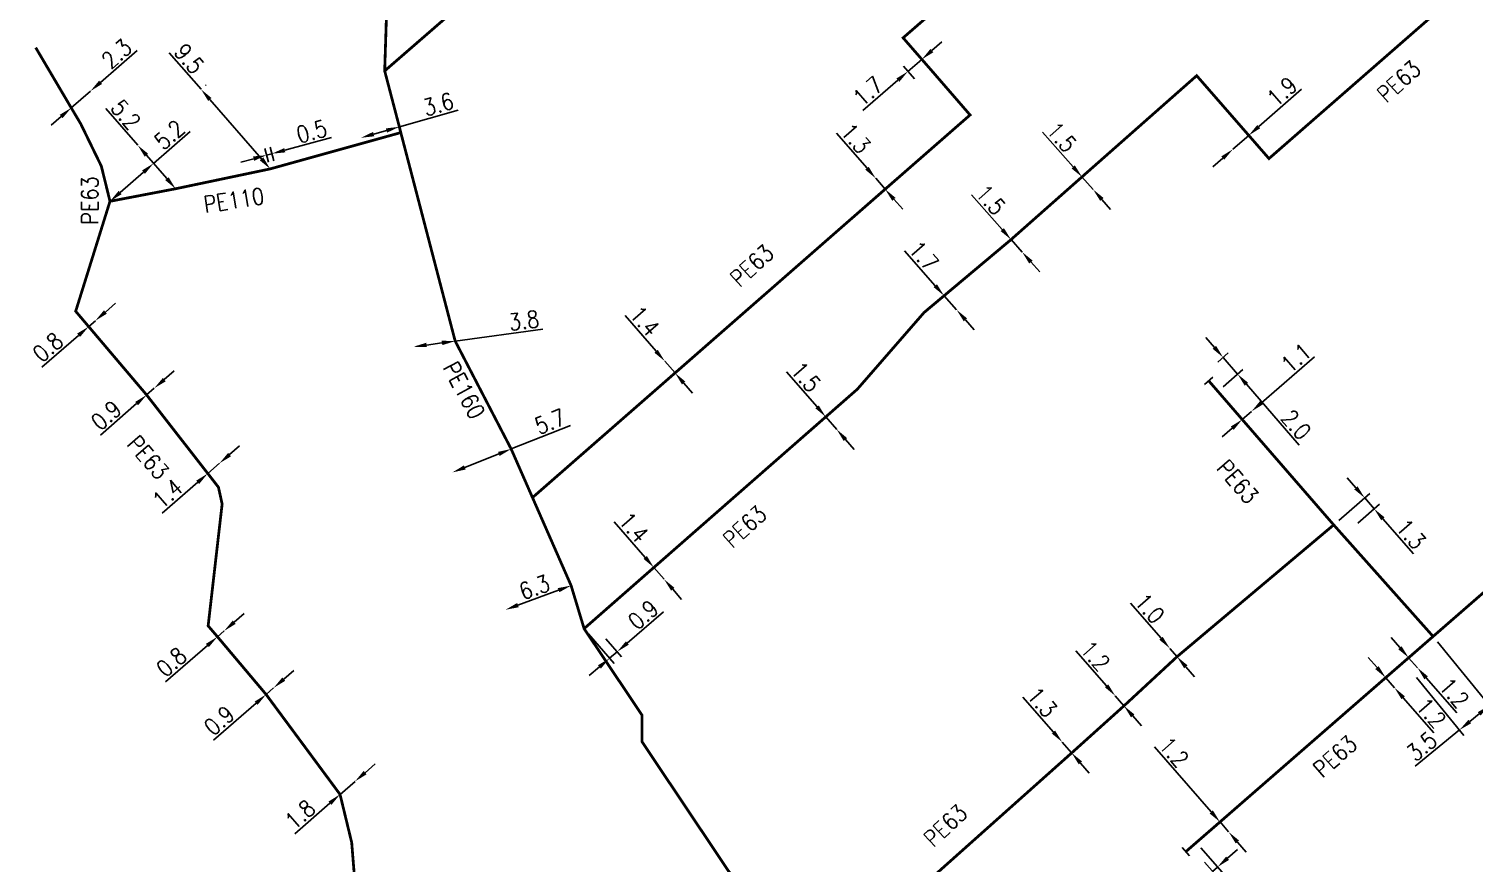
# Model space of a CAD drawing. Header units: millimetres. Extents: x 108995 to 110000, y 119999 to 121000.
# Drawn here: x 108999.4 to 109129.5, y 120263.4 to 120338.6 of the extents above; entities that cross this region are included whole.
import ezdxf
from ezdxf.enums import TextEntityAlignment as Align

# ---------------------------------------------------------------- set-up
doc = ezdxf.new("R2010")
doc.units = ezdxf.units.MM
doc.header["$MEASUREMENT"] = 0
doc.header["$PDMODE"] = 34
doc.linetypes.add('L_100_PE', pattern=[14, 10, -1.5, 1, -1.5])
doc.layers.get('0').update_dxf_attribs({"linetype": 'CONTINUOUS'})
doc.layers.get('DEFPOINTS').update_dxf_attribs({"linetype": 'CONTINUOUS'})
doc.layers.add('L_140', color=3, linetype='CONTINUOUS')
doc.layers.add('L_340', color=7, linetype='CONTINUOUS')
doc.styles.add('G_ROMANS', font='ROMANS.SHX', dxfattribs={"width": 0.75})
doc.styles.get("Standard").update_dxf_attribs({"font": 'romans.shx', "width": 0.85})
doc.dimstyles.get("Standard").update_dxf_attribs({"dimtxt": 1.5, "dimasz": 1.2, "dimexe": 0.625, "dimexo": 0.625, "dimgap": 0.25, "dimtad": 1, "dimdec": 1, "dimzin": 0, "dimdsep": 46, "dimtxsty": 'Standard', "dimcen": -0.5, "dimadec": 0, "dimazin": 0, "dimtfac": 1, "dimtdec": 1, "dimtmove": 0, "dimatfit": 3, "dimfxl": 1, "dimtolj": 1, "dimtzin": 0, "dimarcsym": 0})

# ---------------------------------------------------------------- blocks, each defined once
blk = doc.blocks.new('*D130')
at = {"layer": 'DEFPOINTS', "color": 0, "linetype": 'Continuous', "transparency": 16777216}
for p in [(109032.75, 120329.74), (109029.28, 120328.75), (109029.28, 120328.75)]:
    blk.add_point(p, dxfattribs=at)
at = {"layer": 'L_140', "color": 0, "linetype": 'Continuous', "lineweight": -2, "transparency": 16777216}
for p, q in [((109032.75, 120329.74), (109038.06, 120331.25)), ((109030.44, 120329.08), (109031.59, 120329.41))]:
    blk.add_line(p, q, dxfattribs=at)
at = {"layer": 'L_140', "color": 0, "linetype": 'Continuous', "transparency": 16777216}
for points in [[(109030.38, 120329.28), (109030.49, 120328.89), (109029.28, 120328.75)], [(109031.54, 120329.6), (109031.65, 120329.22), (109032.75, 120329.74)]]:
    blk.add_solid(points, dxfattribs=at)
at = {"layer": 'L_140', "color": 0, "linetype": 'Continuous', "transparency": 16777216, "insert": (109036.26, 120331.78), "char_height": 1.5, "attachment_point": 5, "rotation": 15.8672}
blk.add_mtext('\\A1;3.6', dxfattribs=at)
blk = doc.blocks.new('*D137')
at = {"layer": 'DEFPOINTS', "color": 0, "linetype": 'Continuous', "transparency": 16777216}
for p in [(109009.19, 120328.08), (109009.19, 120328.08), (109012.6, 120324.16)]:
    blk.add_point(p, dxfattribs=at)
at = {"layer": 'L_140', "color": 0, "linetype": 'Continuous', "lineweight": -2, "transparency": 16777216}
for p, q in [((109009.19, 120328.08), (109006.31, 120331.38)), ((109011.82, 120325.07), (109009.98, 120327.18))]:
    blk.add_line(p, q, dxfattribs=at)
at = {"layer": 'L_140', "color": 0, "linetype": 'Continuous', "transparency": 16777216}
for points in [[(109010.13, 120327.31), (109009.82, 120327.05), (109009.19, 120328.08)], [(109011.97, 120325.2), (109011.66, 120324.94), (109012.6, 120324.16)]]:
    blk.add_solid(points, dxfattribs=at)
at = {"layer": 'L_140', "color": 0, "linetype": 'Continuous', "transparency": 16777216, "insert": (109008.11, 120330.84), "char_height": 1.5, "attachment_point": 5, "rotation": 311.0803}
blk.add_mtext('\\A1;5.2', dxfattribs=at)
blk = doc.blocks.new('*D138')
at = {"layer": 'DEFPOINTS', "color": 0, "linetype": 'Continuous', "transparency": 16777216}
for p in [(109014.83, 120333.06), (109014.89, 120333.12), (109021.12, 120325.95)]:
    blk.add_point(p, dxfattribs=at)
at = {"layer": 'L_140', "color": 0, "linetype": 'Continuous', "lineweight": -2, "transparency": 16777216}
for p, q in [((109014.89, 120333.12), (109012.02, 120336.42)), ((109015.3, 120333.47), (109015.36, 120333.53)), ((109020.34, 120326.85), (109015.68, 120332.21))]:
    blk.add_line(p, q, dxfattribs=at)
at = {"layer": 'L_140', "color": 0, "linetype": 'Continuous', "transparency": 16777216}
for points in [[(109015.83, 120332.34), (109015.53, 120332.08), (109014.89, 120333.12)], [(109020.49, 120326.99), (109020.18, 120326.72), (109021.12, 120325.95)]]:
    blk.add_solid(points, dxfattribs=at)
at = {"layer": 'L_140', "color": 0, "linetype": 'Continuous', "transparency": 16777216, "insert": (109013.82, 120335.88), "char_height": 1.5, "attachment_point": 5, "rotation": 311.0045}
blk.add_mtext('\\A1;9.5', dxfattribs=at)
blk = doc.blocks.new('*D139')
at = {"layer": 'DEFPOINTS', "color": 0, "linetype": 'Continuous', "transparency": 16777216}
for p in [(109020.79, 120327.19), (109021.12, 120325.95), (109021.61, 120326.08)]:
    blk.add_point(p, dxfattribs=at)
at = {"layer": 'L_140', "color": 0, "linetype": 'Continuous', "lineweight": -2, "transparency": 16777216}
for p, q in [((109020.96, 120326.55), (109020.63, 120327.79)), ((109021.44, 120326.68), (109021.11, 120327.92)), ((109022.43, 120327.63), (109026.65, 120328.77)), ((109019.63, 120326.87), (109018.47, 120326.56)), ((109020.79, 120327.19), (109021.27, 120327.32))]:
    blk.add_line(p, q, dxfattribs=at)
at = {"layer": 'L_140', "color": 0, "linetype": 'Continuous', "transparency": 16777216}
for points in [[(109022.38, 120327.82), (109022.48, 120327.44), (109021.27, 120327.32)], [(109019.58, 120327.07), (109019.68, 120326.68), (109020.79, 120327.19)]]:
    blk.add_solid(points, dxfattribs=at)
at = {"layer": 'L_140', "color": 0, "linetype": 'Continuous', "transparency": 16777216, "insert": (109024.86, 120329.32), "char_height": 1.5, "attachment_point": 5, "rotation": 15.1198}
blk.add_mtext('\\A1;0.5', dxfattribs=at)
blk = doc.blocks.new('*D140')
at = {"layer": 'DEFPOINTS', "color": 0, "linetype": 'Continuous', "transparency": 16777216}
for p in [(109009.19, 120328.08), (109010.61, 120326.45), (109006.69, 120323.03)]:
    blk.add_point(p, dxfattribs=at)
at = {"layer": 'L_140', "color": 0, "linetype": 'Continuous', "lineweight": -2, "transparency": 16777216}
for p, q in [((109010.61, 120326.45), (109013.91, 120329.32)), ((109009.6, 120327.61), (109011.02, 120325.98)), ((109007.6, 120323.82), (109009.71, 120325.66))]:
    blk.add_line(p, q, dxfattribs=at)
at = {"layer": 'L_140', "color": 0, "linetype": 'Continuous', "transparency": 16777216}
for points in [[(109009.58, 120325.81), (109009.84, 120325.51), (109010.61, 120326.45)], [(109007.47, 120323.97), (109007.73, 120323.67), (109006.69, 120323.03)]]:
    blk.add_solid(points, dxfattribs=at)
at = {"layer": 'L_140', "color": 0, "linetype": 'Continuous', "transparency": 16777216, "insert": (109012.05, 120329.03), "char_height": 1.5, "attachment_point": 5, "rotation": 41.0803}
blk.add_mtext('\\A1;5.2', dxfattribs=at)
blk = doc.blocks.new('*D141')
at = {"layer": 'DEFPOINTS', "color": 0, "linetype": 'Continuous', "transparency": 16777216}
for p in [(109004.93, 120332.96), (109004.93, 120332.96), (109003.2, 120331.45)]:
    blk.add_point(p, dxfattribs=at)
at = {"layer": 'L_140', "color": 0, "linetype": 'Continuous', "lineweight": -2, "transparency": 16777216}
for p, q in [((109005.84, 120333.75), (109009.14, 120336.62)), ((109003.2, 120331.45), (109004.93, 120332.96)), ((109002.29, 120330.67), (109001.39, 120329.88))]:
    blk.add_line(p, q, dxfattribs=at)
at = {"layer": 'L_140', "color": 0, "linetype": 'Continuous', "transparency": 16777216}
for points in [[(109005.71, 120333.9), (109005.97, 120333.6), (109004.93, 120332.96)], [(109002.16, 120330.82), (109002.42, 120330.52), (109003.2, 120331.45)]]:
    blk.add_solid(points, dxfattribs=at)
at = {"layer": 'L_140', "color": 0, "linetype": 'Continuous', "transparency": 16777216, "insert": (109007.29, 120336.33), "char_height": 1.5, "attachment_point": 5, "rotation": 41.0057}
blk.add_mtext('\\A1;2.3', dxfattribs=at)
blk = doc.blocks.new('*D142')
at = {"layer": 'DEFPOINTS', "color": 0, "linetype": 'Continuous', "transparency": 16777216}
for p in [(109005.37, 120312.27), (109005.37, 120312.27), (109004.77, 120311.74)]:
    blk.add_point(p, dxfattribs=at)
at = {"layer": 'L_140', "color": 0, "linetype": 'Continuous', "lineweight": -2, "transparency": 16777216}
for p, q in [((109006.28, 120313.05), (109007.18, 120313.84)), ((109005.37, 120312.27), (109004.77, 120311.74)), ((109003.86, 120310.95), (109000.56, 120308.09))]:
    blk.add_line(p, q, dxfattribs=at)
at = {"layer": 'L_140', "color": 0, "linetype": 'Continuous', "transparency": 16777216}
for points in [[(109006.15, 120313.21), (109006.41, 120312.9), (109005.37, 120312.27)], [(109003.73, 120311.11), (109003.99, 120310.8), (109004.77, 120311.74)]]:
    blk.add_solid(points, dxfattribs=at)
at = {"layer": 'L_140', "color": 0, "linetype": 'Continuous', "transparency": 16777216, "insert": (109001.1, 120309.88), "char_height": 1.5, "attachment_point": 5, "rotation": 41.0248}
blk.add_mtext('\\A1;0.8', dxfattribs=at)
blk = doc.blocks.new('*D143')
at = {"layer": 'DEFPOINTS', "color": 0, "linetype": 'Continuous', "transparency": 16777216}
for p in [(109009.99, 120305.58), (109010.67, 120306.18), (109010.67, 120306.18)]:
    blk.add_point(p, dxfattribs=at)
at = {"layer": 'L_140', "color": 0, "linetype": 'Continuous', "lineweight": -2, "transparency": 16777216}
for p, q in [((109011.58, 120306.96), (109012.48, 120307.75)), ((109010.67, 120306.18), (109009.99, 120305.58)), ((109009.09, 120304.8), (109005.84, 120301.97))]:
    blk.add_line(p, q, dxfattribs=at)
at = {"layer": 'L_140', "color": 0, "linetype": 'Continuous', "transparency": 16777216}
for points in [[(109011.45, 120307.11), (109011.71, 120306.81), (109010.67, 120306.18)], [(109008.96, 120304.95), (109009.22, 120304.65), (109009.99, 120305.58)]]:
    blk.add_solid(points, dxfattribs=at)
at = {"layer": 'L_140', "color": 0, "linetype": 'Continuous', "transparency": 16777216, "insert": (109006.35, 120303.74), "char_height": 1.5, "attachment_point": 5, "rotation": 41.0248}
blk.add_mtext('\\A1;0.9', dxfattribs=at)
blk = doc.blocks.new('*D144')
at = {"layer": 'DEFPOINTS', "color": 0, "linetype": 'Continuous', "transparency": 16777216}
for p in [(109016.55, 120299.42), (109016.55, 120299.42), (109015.5, 120298.5)]:
    blk.add_point(p, dxfattribs=at)
at = {"layer": 'L_140', "color": 0, "linetype": 'Continuous', "lineweight": -2, "transparency": 16777216}
for p, q in [((109017.46, 120300.21), (109018.36, 120300.99)), ((109016.55, 120299.42), (109015.5, 120298.5)), ((109014.59, 120297.71), (109011.38, 120294.92))]:
    blk.add_line(p, q, dxfattribs=at)
at = {"layer": 'L_140', "color": 0, "linetype": 'Continuous', "transparency": 16777216}
for points in [[(109017.33, 120300.36), (109017.59, 120300.05), (109016.55, 120299.42)], [(109014.46, 120297.86), (109014.72, 120297.56), (109015.5, 120298.5)]]:
    blk.add_solid(points, dxfattribs=at)
at = {"layer": 'L_140', "color": 0, "linetype": 'Continuous', "transparency": 16777216, "insert": (109011.88, 120296.68), "char_height": 1.5, "attachment_point": 5, "rotation": 41.0248}
blk.add_mtext('\\A1;1.4', dxfattribs=at)
blk = doc.blocks.new('*D145')
at = {"layer": 'DEFPOINTS', "color": 0, "linetype": 'Continuous', "transparency": 16777216}
for p in [(109016.37, 120283.79), (109016.97, 120284.31), (109016.97, 120284.31)]:
    blk.add_point(p, dxfattribs=at)
at = {"layer": 'L_140', "color": 0, "linetype": 'Continuous', "lineweight": -2, "transparency": 16777216}
for p, q in [((109017.87, 120285.1), (109018.78, 120285.89)), ((109016.97, 120284.31), (109016.37, 120283.79)), ((109015.46, 120283), (109011.69, 120279.72))]:
    blk.add_line(p, q, dxfattribs=at)
at = {"layer": 'L_140', "color": 0, "linetype": 'Continuous', "transparency": 16777216}
for points in [[(109017.74, 120285.25), (109018.01, 120284.95), (109016.97, 120284.31)], [(109015.33, 120283.15), (109015.59, 120282.85), (109016.37, 120283.79)]]:
    blk.add_solid(points, dxfattribs=at)
at = {"layer": 'L_140', "color": 0, "linetype": 'Continuous', "transparency": 16777216, "insert": (109012.23, 120281.51), "char_height": 1.5, "attachment_point": 5, "rotation": 41.0247}
blk.add_mtext('\\A1;0.8', dxfattribs=at)
blk = doc.blocks.new('*D146')
at = {"layer": 'DEFPOINTS', "color": 0, "linetype": 'Continuous', "transparency": 16777216}
for p in [(109020.75, 120278.59), (109021.43, 120279.18), (109021.43, 120279.18)]:
    blk.add_point(p, dxfattribs=at)
at = {"layer": 'L_140', "color": 0, "linetype": 'Continuous', "lineweight": -2, "transparency": 16777216}
for p, q in [((109022.34, 120279.97), (109023.24, 120280.76)), ((109021.43, 120279.18), (109020.75, 120278.59)), ((109019.85, 120277.8), (109016.01, 120274.46))]:
    blk.add_line(p, q, dxfattribs=at)
at = {"layer": 'L_140', "color": 0, "linetype": 'Continuous', "transparency": 16777216}
for points in [[(109022.21, 120280.12), (109022.47, 120279.82), (109021.43, 120279.18)], [(109019.72, 120277.95), (109019.98, 120277.65), (109020.75, 120278.59)]]:
    blk.add_solid(points, dxfattribs=at)
at = {"layer": 'L_140', "color": 0, "linetype": 'Continuous', "transparency": 16777216, "insert": (109016.53, 120276.24), "char_height": 1.5, "attachment_point": 5, "rotation": 41.0247}
blk.add_mtext('\\A1;0.9', dxfattribs=at)
blk = doc.blocks.new('*D147')
at = {"layer": 'DEFPOINTS', "color": 0, "linetype": 'Continuous', "transparency": 16777216}
for p in [(109028.76, 120270.76), (109028.76, 120270.76), (109027.41, 120269.58)]:
    blk.add_point(p, dxfattribs=at)
at = {"layer": 'L_140', "color": 0, "linetype": 'Continuous', "lineweight": -2, "transparency": 16777216}
for p, q in [((109029.67, 120271.54), (109030.57, 120272.33)), ((109028.76, 120270.76), (109027.41, 120269.58)), ((109026.5, 120268.79), (109023.34, 120266.04))]:
    blk.add_line(p, q, dxfattribs=at)
at = {"layer": 'L_140', "color": 0, "linetype": 'Continuous', "transparency": 16777216}
for points in [[(109029.54, 120271.7), (109029.8, 120271.39), (109028.76, 120270.76)], [(109026.37, 120268.94), (109026.63, 120268.64), (109027.41, 120269.58)]]:
    blk.add_solid(points, dxfattribs=at)
at = {"layer": 'L_140', "color": 0, "linetype": 'Continuous', "transparency": 16777216, "insert": (109023.81, 120267.77), "char_height": 1.5, "attachment_point": 5, "rotation": 41.0247}
blk.add_mtext('\\A1;1.8', dxfattribs=at)
blk = doc.blocks.new('*D152')
at = {"layer": 'DEFPOINTS', "color": 0, "linetype": 'Continuous', "transparency": 16777216}
for p in [(109034.01, 120309.92), (109034.01, 120309.92), (109037.78, 120310.43)]:
    blk.add_point(p, dxfattribs=at)
at = {"layer": 'L_140', "color": 0, "linetype": 'Continuous', "lineweight": -2, "transparency": 16777216}
for p, q in [((109037.78, 120310.43), (109045.68, 120311.5)), ((109035.2, 120310.08), (109036.59, 120310.27))]:
    blk.add_line(p, q, dxfattribs=at)
at = {"layer": 'L_140', "color": 0, "linetype": 'Continuous', "transparency": 16777216}
for points in [[(109035.17, 120310.28), (109035.23, 120309.89), (109034.01, 120309.92)], [(109036.56, 120310.47), (109036.62, 120310.07), (109037.78, 120310.43)]]:
    blk.add_solid(points, dxfattribs=at)
at = {"layer": 'L_140', "color": 0, "linetype": 'Continuous', "transparency": 16777216, "insert": (109043.97, 120312.28), "char_height": 1.5, "attachment_point": 5, "rotation": 7.6895}
blk.add_mtext('\\A1;3.8', dxfattribs=at)
blk = doc.blocks.new('*D153')
at = {"layer": 'DEFPOINTS', "color": 0, "linetype": 'Continuous', "transparency": 16777216}
for p in [(109042.82, 120300.71), (109037.53, 120298.6), (109037.53, 120298.6)]:
    blk.add_point(p, dxfattribs=at)
at = {"layer": 'L_140', "color": 0, "linetype": 'Continuous', "lineweight": -2, "transparency": 16777216}
for p, q in [((109042.82, 120300.71), (109048.16, 120302.83)), ((109038.64, 120299.05), (109041.71, 120300.27))]:
    blk.add_line(p, q, dxfattribs=at)
at = {"layer": 'L_140', "color": 0, "linetype": 'Continuous', "transparency": 16777216}
for points in [[(109041.64, 120300.45), (109041.78, 120300.08), (109042.82, 120300.71)], [(109038.57, 120299.23), (109038.72, 120298.86), (109037.53, 120298.6)]]:
    blk.add_solid(points, dxfattribs=at)
at = {"layer": 'L_140', "color": 0, "linetype": 'Continuous', "transparency": 16777216, "insert": (109046.32, 120303.18), "char_height": 1.5, "attachment_point": 5, "rotation": 21.6918}
blk.add_mtext('\\A1;5.7', dxfattribs=at)
blk = doc.blocks.new('*D154')
at = {"layer": 'DEFPOINTS', "color": 0, "linetype": 'Continuous', "transparency": 16777216}
for p in [(109048.22, 120288.4), (109042.31, 120286.22), (109042.31, 120286.22)]:
    blk.add_point(p, dxfattribs=at)
at = {"layer": 'L_140', "color": 0, "linetype": 'Continuous', "lineweight": -2, "transparency": 16777216}
blk.add_line((109047.09, 120287.98), (109043.43, 120286.64), dxfattribs=at)
at = {"layer": 'L_140', "color": 0, "linetype": 'Continuous', "transparency": 16777216}
for points in [[(109047.02, 120288.17), (109047.16, 120287.8), (109048.22, 120288.4)], [(109043.36, 120286.83), (109043.5, 120286.45), (109042.31, 120286.22)]]:
    blk.add_solid(points, dxfattribs=at)
at = {"layer": 'L_140', "color": 0, "linetype": 'Continuous', "transparency": 16777216, "insert": (109044.92, 120288.25), "char_height": 1.5, "attachment_point": 5, "rotation": 20.1821}
blk.add_mtext('\\A1;6.3', dxfattribs=at)
blk = doc.blocks.new('*D155')
at = {"layer": 'DEFPOINTS', "color": 0, "linetype": 'Continuous', "transparency": 16777216}
for p in [(109049.39, 120284.52), (109050.96, 120284.08), (109052.37, 120282.44)]:
    blk.add_point(p, dxfattribs=at)
at = {"layer": 'L_140', "color": 0, "linetype": 'Continuous', "lineweight": -2, "transparency": 16777216}
for p, q in [((109053.28, 120283.22), (109056.55, 120286.03)), ((109049.8, 120284.05), (109052.09, 120281.38)), ((109051.36, 120283.61), (109052.77, 120281.97)), ((109051.68, 120281.85), (109052.37, 120282.44)), ((109050.77, 120281.07), (109049.86, 120280.29))]:
    blk.add_line(p, q, dxfattribs=at)
at = {"layer": 'L_140', "color": 0, "linetype": 'Continuous', "transparency": 16777216}
for points in [[(109053.15, 120283.37), (109053.41, 120283.07), (109052.37, 120282.44)], [(109050.64, 120281.22), (109050.9, 120280.92), (109051.68, 120281.85)]]:
    blk.add_solid(points, dxfattribs=at)
at = {"layer": 'L_140', "color": 0, "linetype": 'Continuous', "transparency": 16777216, "insert": (109054.72, 120285.77), "char_height": 1.5, "attachment_point": 5, "rotation": 40.653}
blk.add_mtext('\\A1;0.9', dxfattribs=at)
blk = doc.blocks.new('*D160')
at = {"layer": 'DEFPOINTS', "color": 0, "linetype": 'Continuous', "transparency": 16777216}
for p in [(109092.45, 120274.3), (109092.45, 120274.3), (109093.3, 120273.32)]:
    blk.add_point(p, dxfattribs=at)
at = {"layer": 'L_140', "color": 0, "linetype": 'Continuous', "lineweight": -2, "transparency": 16777216}
for p, q in [((109091.66, 120275.2), (109088.91, 120278.36)), ((109093.3, 120273.32), (109092.45, 120274.3)), ((109094.09, 120272.41), (109094.88, 120271.51))]:
    blk.add_line(p, q, dxfattribs=at)
at = {"layer": 'L_140', "color": 0, "linetype": 'Continuous', "transparency": 16777216}
for points in [[(109091.81, 120275.33), (109091.51, 120275.07), (109092.45, 120274.3)], [(109094.24, 120272.55), (109093.94, 120272.28), (109093.3, 120273.32)]]:
    blk.add_solid(points, dxfattribs=at)
at = {"layer": 'L_140', "color": 0, "linetype": 'Continuous', "transparency": 16777216, "insert": (109090.64, 120277.89), "char_height": 1.5, "attachment_point": 5, "rotation": 311.0718}
blk.add_mtext('\\A1;1.3', dxfattribs=at)
blk = doc.blocks.new('*D161')
at = {"layer": 'DEFPOINTS', "color": 0, "linetype": 'Continuous', "transparency": 16777216}
for p in [(109097.23, 120278.46), (109097.23, 120278.46), (109098.01, 120277.56)]:
    blk.add_point(p, dxfattribs=at)
at = {"layer": 'L_140', "color": 0, "linetype": 'Continuous', "lineweight": -2, "transparency": 16777216}
for p, q in [((109096.44, 120279.37), (109093.69, 120282.53)), ((109098.01, 120277.56), (109097.23, 120278.46)), ((109098.8, 120276.65), (109099.59, 120275.75))]:
    blk.add_line(p, q, dxfattribs=at)
at = {"layer": 'L_140', "color": 0, "linetype": 'Continuous', "transparency": 16777216}
for points in [[(109096.59, 120279.5), (109096.29, 120279.24), (109097.23, 120278.46)], [(109098.95, 120276.79), (109098.65, 120276.52), (109098.01, 120277.56)]]:
    blk.add_solid(points, dxfattribs=at)
at = {"layer": 'L_140', "color": 0, "linetype": 'Continuous', "transparency": 16777216, "insert": (109095.42, 120282.06), "char_height": 1.5, "attachment_point": 5, "rotation": 311.0718}
blk.add_mtext('\\A1;1.2', dxfattribs=at)
blk = doc.blocks.new('*D162')
at = {"layer": 'DEFPOINTS', "color": 0, "linetype": 'Continuous', "transparency": 16777216}
for p in [(109102.14, 120282.74), (109102.14, 120282.74), (109102.79, 120281.99)]:
    blk.add_point(p, dxfattribs=at)
at = {"layer": 'L_140', "color": 0, "linetype": 'Continuous', "lineweight": -2, "transparency": 16777216}
for p, q in [((109101.35, 120283.65), (109098.6, 120286.81)), ((109102.79, 120281.99), (109102.14, 120282.74)), ((109103.58, 120281.08), (109104.37, 120280.18))]:
    blk.add_line(p, q, dxfattribs=at)
at = {"layer": 'L_140', "color": 0, "linetype": 'Continuous', "transparency": 16777216}
for points in [[(109101.5, 120283.78), (109101.2, 120283.52), (109102.14, 120282.74)], [(109103.73, 120281.22), (109103.43, 120280.95), (109102.79, 120281.99)]]:
    blk.add_solid(points, dxfattribs=at)
at = {"layer": 'L_140', "color": 0, "linetype": 'Continuous', "transparency": 16777216, "insert": (109100.33, 120286.34), "char_height": 1.5, "attachment_point": 5, "rotation": 311.0718}
blk.add_mtext('\\A1;1.0', dxfattribs=at)
blk = doc.blocks.new('*D163')
at = {"layer": 'DEFPOINTS', "color": 0, "linetype": 'Continuous', "transparency": 16777216}
for p in [(109105.98, 120308.13), (109106.94, 120308.96), (109106.47, 120305.9)]:
    blk.add_point(p, dxfattribs=at)
at = {"layer": 'L_340', "color": 0, "linetype": 'Continuous', "lineweight": -2, "transparency": 16777216}
for p, q in [((109106.16, 120309.87), (109105.37, 120310.77)), ((109106.45, 120308.54), (109107.41, 120309.37)), ((109106.94, 120308.96), (109108.25, 120307.45)), ((109106.94, 120306.31), (109108.72, 120307.86)), ((109109.04, 120306.54), (109113.8, 120301.05))]:
    blk.add_line(p, q, dxfattribs=at)
at = {"layer": 'L_340', "color": 0, "linetype": 'Continuous', "transparency": 16777216}
for points in [[(109106.31, 120310), (109106, 120309.74), (109106.94, 120308.96)], [(109109.19, 120306.68), (109108.89, 120306.41), (109108.25, 120307.45)]]:
    blk.add_solid(points, dxfattribs=at)
at = {"layer": 'L_340', "color": 0, "linetype": 'Continuous', "transparency": 16777216, "insert": (109113.52, 120302.9), "char_height": 1.5, "attachment_point": 5, "rotation": 310.9446}
blk.add_mtext('\\A1;2.0', dxfattribs=at)
blk = doc.blocks.new('*D164')
at = {"layer": 'DEFPOINTS', "color": 0, "linetype": 'Continuous', "transparency": 16777216}
for p in [(109108.66, 120303.37), (109109.49, 120304.09), (109109.49, 120304.09)]:
    blk.add_point(p, dxfattribs=at)
at = {"layer": 'L_140', "color": 0, "linetype": 'Continuous', "lineweight": -2, "transparency": 16777216}
for p, q in [((109110.4, 120304.88), (109115.17, 120309.02)), ((109108.66, 120303.37), (109109.49, 120304.09)), ((109107.76, 120302.58), (109106.85, 120301.79))]:
    blk.add_line(p, q, dxfattribs=at)
at = {"layer": 'L_140', "color": 0, "linetype": 'Continuous', "transparency": 16777216}
for points in [[(109110.27, 120305.03), (109110.53, 120304.73), (109109.49, 120304.09)], [(109107.63, 120302.73), (109107.89, 120302.43), (109108.66, 120303.37)]]:
    blk.add_solid(points, dxfattribs=at)
at = {"layer": 'L_140', "color": 0, "linetype": 'Continuous', "transparency": 16777216, "insert": (109113.52, 120308.92), "char_height": 1.5, "attachment_point": 5, "rotation": 41.0296}
blk.add_mtext('\\A1;1.1', dxfattribs=at)
blk = doc.blocks.new('*D165')
at = {"layer": 'DEFPOINTS', "color": 0, "linetype": 'Continuous', "transparency": 16777216}
for p in [(109120.54, 120295.32), (109116.9, 120293.87), (109118.6, 120293.63)]:
    blk.add_point(p, dxfattribs=at)
at = {"layer": 'L_140', "color": 0, "linetype": 'Continuous', "lineweight": -2, "transparency": 16777216}
for p, q in [((109118.9, 120297.2), (109118.12, 120298.11)), ((109117.37, 120294.28), (109120.16, 120296.71)), ((109119.07, 120294.04), (109121.02, 120295.73)), ((109119.69, 120296.3), (109120.54, 120295.32)), ((109121.33, 120294.41), (109124.08, 120291.25))]:
    blk.add_line(p, q, dxfattribs=at)
at = {"layer": 'L_140', "color": 0, "linetype": 'Continuous', "transparency": 16777216}
for points in [[(109119.05, 120297.34), (109118.75, 120297.07), (109119.69, 120296.3)], [(109121.48, 120294.55), (109121.18, 120294.28), (109120.54, 120295.32)]]:
    blk.add_solid(points, dxfattribs=at)
at = {"layer": 'L_140', "color": 0, "linetype": 'Continuous', "transparency": 16777216, "insert": (109123.86, 120293.04), "char_height": 1.5, "attachment_point": 5, "rotation": 311.0289}
blk.add_mtext('\\A1;1.3', dxfattribs=at)
blk = doc.blocks.new('*D166')
at = {"layer": 'DEFPOINTS', "color": 0, "linetype": 'Continuous', "transparency": 16777216}
for p in [(109055.67, 120290.03), (109056.59, 120288.97), (109056.59, 120288.97)]:
    blk.add_point(p, dxfattribs=at)
at = {"layer": 'L_140', "color": 0, "linetype": 'Continuous', "lineweight": -2, "transparency": 16777216}
for p, q in [((109054.89, 120290.94), (109052.1, 120294.15)), ((109056.59, 120288.97), (109055.67, 120290.03)), ((109057.38, 120288.07), (109058.17, 120287.16))]:
    blk.add_line(p, q, dxfattribs=at)
at = {"layer": 'L_140', "color": 0, "linetype": 'Continuous', "transparency": 16777216}
for points in [[(109055.04, 120291.07), (109054.74, 120290.81), (109055.67, 120290.03)], [(109057.53, 120288.2), (109057.23, 120287.94), (109056.59, 120288.97)]]:
    blk.add_solid(points, dxfattribs=at)
at = {"layer": 'L_140', "color": 0, "linetype": 'Continuous', "transparency": 16777216, "insert": (109053.86, 120293.65), "char_height": 1.5, "attachment_point": 5, "rotation": 310.9574}
blk.add_mtext('\\A1;1.4', dxfattribs=at)
blk = doc.blocks.new('*D167')
at = {"layer": 'DEFPOINTS', "color": 0, "linetype": 'Continuous', "transparency": 16777216}
for p in [(109071.15, 120303.6), (109072.14, 120302.47), (109072.14, 120302.47)]:
    blk.add_point(p, dxfattribs=at)
at = {"layer": 'L_140', "color": 0, "linetype": 'Continuous', "lineweight": -2, "transparency": 16777216}
for p, q in [((109070.37, 120304.51), (109067.62, 120307.67)), ((109072.14, 120302.47), (109071.15, 120303.6)), ((109072.92, 120301.56), (109073.71, 120300.65))]:
    blk.add_line(p, q, dxfattribs=at)
at = {"layer": 'L_140', "color": 0, "linetype": 'Continuous', "transparency": 16777216}
for points in [[(109070.52, 120304.64), (109070.22, 120304.38), (109071.15, 120303.6)], [(109073.08, 120301.69), (109072.77, 120301.43), (109072.14, 120302.47)]]:
    blk.add_solid(points, dxfattribs=at)
at = {"layer": 'L_140', "color": 0, "linetype": 'Continuous', "transparency": 16777216, "insert": (109069.36, 120307.2), "char_height": 1.5, "attachment_point": 5, "rotation": 310.9574}
blk.add_mtext('\\A1;1.5', dxfattribs=at)
blk = doc.blocks.new('*D168')
at = {"layer": 'DEFPOINTS', "color": 0, "linetype": 'Continuous', "transparency": 16777216}
for p in [(109081.81, 120314.52), (109082.94, 120313.25), (109082.94, 120313.25)]:
    blk.add_point(p, dxfattribs=at)
at = {"layer": 'L_140', "color": 0, "linetype": 'Continuous', "lineweight": -2, "transparency": 16777216}
for p, q in [((109081.02, 120315.42), (109078.24, 120318.56)), ((109082.94, 120313.25), (109081.81, 120314.52)), ((109083.73, 120312.35), (109084.53, 120311.45))]:
    blk.add_line(p, q, dxfattribs=at)
at = {"layer": 'L_140', "color": 0, "linetype": 'Continuous', "transparency": 16777216}
for points in [[(109081.17, 120315.55), (109080.87, 120315.29), (109081.81, 120314.52)], [(109083.88, 120312.48), (109083.58, 120312.22), (109082.94, 120313.25)]]:
    blk.add_solid(points, dxfattribs=at)
at = {"layer": 'L_140', "color": 0, "linetype": 'Continuous', "transparency": 16777216, "insert": (109079.98, 120318.1), "char_height": 1.5, "attachment_point": 5, "rotation": 311.4565}
blk.add_mtext('\\A1;1.7', dxfattribs=at)
blk = doc.blocks.new('*D169')
at = {"layer": 'DEFPOINTS', "color": 0, "linetype": 'Continuous', "transparency": 16777216}
for p in [(109094.23, 120325.23), (109095.23, 120324.1), (109095.23, 120324.1)]:
    blk.add_point(p, dxfattribs=at)
at = {"layer": 'L_140', "color": 0, "linetype": 'Continuous', "lineweight": -2, "transparency": 16777216}
for p, q in [((109093.44, 120326.13), (109090.66, 120329.26)), ((109095.23, 120324.1), (109094.23, 120325.23)), ((109096.02, 120323.2), (109096.81, 120322.3))]:
    blk.add_line(p, q, dxfattribs=at)
at = {"layer": 'L_140', "color": 0, "linetype": 'Continuous', "transparency": 16777216}
for points in [[(109093.59, 120326.26), (109093.29, 120325.99), (109094.23, 120325.23)], [(109096.17, 120323.33), (109095.87, 120323.07), (109095.23, 120324.1)]]:
    blk.add_solid(points, dxfattribs=at)
at = {"layer": 'L_140', "color": 0, "linetype": 'Continuous', "transparency": 16777216, "insert": (109092.4, 120328.81), "char_height": 1.5, "attachment_point": 5, "rotation": 311.4565}
blk.add_mtext('\\A1;1.5', dxfattribs=at)
blk = doc.blocks.new('*D170')
at = {"layer": 'DEFPOINTS', "color": 0, "linetype": 'Continuous', "transparency": 16777216}
for p in [(109087.84, 120319.58), (109088.84, 120318.46), (109088.84, 120318.46)]:
    blk.add_point(p, dxfattribs=at)
at = {"layer": 'L_140', "color": 0, "linetype": 'Continuous', "lineweight": -2, "transparency": 16777216}
for p, q in [((109087.05, 120320.48), (109084.27, 120323.62)), ((109088.84, 120318.46), (109087.84, 120319.58)), ((109089.63, 120317.56), (109090.42, 120316.66))]:
    blk.add_line(p, q, dxfattribs=at)
at = {"layer": 'L_140', "color": 0, "linetype": 'Continuous', "transparency": 16777216}
for points in [[(109087.2, 120320.61), (109086.9, 120320.35), (109087.84, 120319.58)], [(109089.78, 120317.69), (109089.48, 120317.42), (109088.84, 120318.46)]]:
    blk.add_solid(points, dxfattribs=at)
at = {"layer": 'L_140', "color": 0, "linetype": 'Continuous', "transparency": 16777216, "insert": (109086.01, 120323.16), "char_height": 1.5, "attachment_point": 5, "rotation": 311.4565}
blk.add_mtext('\\A1;1.5', dxfattribs=at)
blk = doc.blocks.new('*D171')
at = {"layer": 'DEFPOINTS', "color": 0, "linetype": 'Continuous', "transparency": 16777216}
for p in [(109109.25, 120328.97), (109107.82, 120327.72), (109107.82, 120327.72)]:
    blk.add_point(p, dxfattribs=at)
at = {"layer": 'L_140', "color": 0, "linetype": 'Continuous', "lineweight": -2, "transparency": 16777216}
for p, q in [((109110.15, 120329.76), (109114.01, 120333.13)), ((109107.82, 120327.72), (109109.25, 120328.97)), ((109106.91, 120326.93), (109106.01, 120326.14))]:
    blk.add_line(p, q, dxfattribs=at)
at = {"layer": 'L_140', "color": 0, "linetype": 'Continuous', "transparency": 16777216}
for points in [[(109110.02, 120329.91), (109110.28, 120329.61), (109109.25, 120328.97)], [(109106.78, 120327.08), (109107.04, 120326.78), (109107.82, 120327.72)]]:
    blk.add_solid(points, dxfattribs=at)
at = {"layer": 'L_140', "color": 0, "linetype": 'Continuous', "transparency": 16777216, "insert": (109112.25, 120332.92), "char_height": 1.5, "attachment_point": 5, "rotation": 41.098}
blk.add_mtext('\\A1;1.9', dxfattribs=at)
blk = doc.blocks.new('*D174')
at = {"layer": 'DEFPOINTS', "color": 0, "linetype": 'Continuous', "transparency": 16777216}
for p in [(109056.66, 120308.62), (109056.66, 120308.62), (109057.58, 120307.56)]:
    blk.add_point(p, dxfattribs=at)
at = {"layer": 'L_140', "color": 0, "linetype": 'Continuous', "lineweight": -2, "transparency": 16777216}
for p, q in [((109055.87, 120309.52), (109053.09, 120312.73)), ((109057.58, 120307.56), (109056.66, 120308.62)), ((109058.36, 120306.65), (109059.15, 120305.75))]:
    blk.add_line(p, q, dxfattribs=at)
at = {"layer": 'L_140', "color": 0, "linetype": 'Continuous', "transparency": 16777216}
for points in [[(109056.02, 120309.65), (109055.72, 120309.39), (109056.66, 120308.62)], [(109058.51, 120306.78), (109058.21, 120306.52), (109057.58, 120307.56)]]:
    blk.add_solid(points, dxfattribs=at)
at = {"layer": 'L_140', "color": 0, "linetype": 'Continuous', "transparency": 16777216, "insert": (109054.84, 120312.24), "char_height": 1.5, "attachment_point": 5, "rotation": 310.957}
blk.add_mtext('\\A1;1.4', dxfattribs=at)
blk = doc.blocks.new('*D175')
at = {"layer": 'DEFPOINTS', "color": 0, "linetype": 'Continuous', "transparency": 16777216}
for p in [(109075.65, 120325.1), (109075.65, 120325.1), (109076.5, 120324.12)]:
    blk.add_point(p, dxfattribs=at)
at = {"layer": 'L_140', "color": 0, "linetype": 'Continuous', "lineweight": -2, "transparency": 16777216}
for p, q in [((109074.87, 120326.01), (109072.12, 120329.17)), ((109076.5, 120324.12), (109075.65, 120325.1)), ((109077.29, 120323.21), (109078.08, 120322.31))]:
    blk.add_line(p, q, dxfattribs=at)
at = {"layer": 'L_140', "color": 0, "linetype": 'Continuous', "transparency": 16777216}
for points in [[(109075.02, 120326.14), (109074.71, 120325.88), (109075.65, 120325.1)], [(109077.44, 120323.34), (109077.14, 120323.08), (109076.5, 120324.12)]]:
    blk.add_solid(points, dxfattribs=at)
at = {"layer": 'L_140', "color": 0, "linetype": 'Continuous', "transparency": 16777216, "insert": (109073.85, 120328.7), "char_height": 1.5, "attachment_point": 5, "rotation": 310.957}
blk.add_mtext('\\A1;1.3', dxfattribs=at)
blk = doc.blocks.new('*D176')
at = {"layer": 'DEFPOINTS', "color": 0, "linetype": 'Continuous', "transparency": 16777216}
for p in [(109078.56, 120334.74), (109080.8, 120334.68), (109079.55, 120333.6)]:
    blk.add_point(p, dxfattribs=at)
at = {"layer": 'L_140', "color": 0, "linetype": 'Continuous', "lineweight": -2, "transparency": 16777216}
for p, q in [((109080.71, 120336.61), (109081.62, 120337.39)), ((109079.81, 120335.82), (109078.56, 120334.74)), ((109080.39, 120335.15), (109079.4, 120336.29)), ((109079.14, 120334.07), (109078.15, 120335.21)), ((109077.65, 120333.95), (109074.49, 120331.21))]:
    blk.add_line(p, q, dxfattribs=at)
at = {"layer": 'L_140', "color": 0, "linetype": 'Continuous', "transparency": 16777216}
for points in [[(109080.58, 120336.76), (109080.84, 120336.46), (109079.81, 120335.82)], [(109077.52, 120334.1), (109077.78, 120333.8), (109078.56, 120334.74)]]:
    blk.add_solid(points, dxfattribs=at)
at = {"layer": 'L_140', "color": 0, "linetype": 'Continuous', "transparency": 16777216, "insert": (109074.96, 120332.94), "char_height": 1.5, "attachment_point": 5, "rotation": 40.9531}
blk.add_mtext('\\A1;1.7', dxfattribs=at)
blk = doc.blocks.new('L_340_07')
at = {"color": 0, "linetype": 'Continuous', "const_width": 0.25, "flags": 128}
blk.add_lwpolyline([(0, 0), (1.25, 0)], dxfattribs=at)
at = {"color": 0, "linetype": 'Continuous', "flags": 128}
blk.add_lwpolyline([(1.25, -0.5), (1.25, 0.5)], dxfattribs=at)
at = {"color": 0, "linetype": 'Continuous', "style": 'G_ROMANS', "width": 0.75, "flags": 3}
for tag, p in [('DEF_LEG', (0.72, -3.47)), ('DEF_COUP', (0.72, -5.97)), ('DEF_TYPE', (0.72, -8.47))]:
    blk.add_attdef(tag, text='', height=1.2, dxfattribs=at).set_placement(p, align=Align.MIDDLE)
blk = doc.blocks.new('*D258')
at = {"layer": 'DEFPOINTS', "color": 0, "linetype": 'Continuous', "transparency": 16777216}
for p in [(109104.52, 120265.24), (109104.86, 120263.94), (109105.99, 120262.65)]:
    blk.add_point(p, dxfattribs=at)
at = {"layer": 'L_340', "color": 0, "linetype": 'Continuous', "lineweight": -2, "transparency": 16777216}
for p, q in [((109104.93, 120264.77), (109106.85, 120262.57)), ((109107.34, 120263.83), (109108.25, 120264.62)), ((109105.27, 120263.47), (109106.4, 120262.18)), ((109106.44, 120263.04), (109105.99, 120262.65)), ((109105.08, 120261.86), (109101.78, 120258.99))]:
    blk.add_line(p, q, dxfattribs=at)
at = {"layer": 'L_340', "color": 0, "linetype": 'Continuous', "transparency": 16777216}
for points in [[(109107.21, 120263.98), (109107.47, 120263.68), (109106.44, 120263.04)], [(109104.95, 120262.01), (109105.21, 120261.71), (109105.99, 120262.65)]]:
    blk.add_solid(points, dxfattribs=at)
at = {"layer": 'L_340', "color": 0, "linetype": 'Continuous', "transparency": 16777216, "insert": (109102.32, 120260.79), "char_height": 1.5, "attachment_point": 5, "rotation": 41.0556}
blk.add_mtext('\\A1;0.6', dxfattribs=at)
blk = doc.blocks.new('*D259')
at = {"layer": 'DEFPOINTS', "color": 0, "linetype": 'Continuous', "transparency": 16777216}
for p in [(109106.66, 120267.1), (109107.44, 120266.2), (109107.44, 120266.2)]:
    blk.add_point(p, dxfattribs=at)
at = {"layer": 'L_140', "color": 0, "linetype": 'Continuous', "lineweight": -2, "transparency": 16777216}
for p, q in [((109105.87, 120268.01), (109100.77, 120273.86)), ((109107.44, 120266.2), (109106.66, 120267.1)), ((109108.23, 120265.29), (109109.02, 120264.39))]:
    blk.add_line(p, q, dxfattribs=at)
at = {"layer": 'L_140', "color": 0, "linetype": 'Continuous', "transparency": 16777216}
for points in [[(109106.02, 120268.14), (109105.72, 120267.87), (109106.66, 120267.1)], [(109108.38, 120265.42), (109108.08, 120265.16), (109107.44, 120266.2)]]:
    blk.add_solid(points, dxfattribs=at)
at = {"layer": 'L_140', "color": 0, "linetype": 'Continuous', "transparency": 16777216, "insert": (109102.51, 120273.39), "char_height": 1.5, "attachment_point": 5, "rotation": 311.0553}
blk.add_mtext('\\A1;1.2', dxfattribs=at)
blk = doc.blocks.new('*D260')
at = {"layer": 'DEFPOINTS', "color": 0, "linetype": 'Continuous', "transparency": 16777216}
for p in [(109121.58, 120280.1), (109122.37, 120279.2), (109122.37, 120279.2)]:
    blk.add_point(p, dxfattribs=at)
at = {"layer": 'L_140', "color": 0, "linetype": 'Continuous', "lineweight": -2, "transparency": 16777216}
for p, q in [((109120.8, 120281.01), (109120.01, 120281.91)), ((109121.58, 120280.1), (109122.37, 120279.2)), ((109123.16, 120278.29), (109125.91, 120275.13))]:
    blk.add_line(p, q, dxfattribs=at)
at = {"layer": 'L_140', "color": 0, "linetype": 'Continuous', "transparency": 16777216}
for points in [[(109120.95, 120281.14), (109120.64, 120280.88), (109121.58, 120280.1)], [(109123.31, 120278.42), (109123.01, 120278.16), (109122.37, 120279.2)]]:
    blk.add_solid(points, dxfattribs=at)
at = {"layer": 'L_140', "color": 0, "linetype": 'Continuous', "transparency": 16777216, "insert": (109125.68, 120276.92), "char_height": 1.5, "attachment_point": 5, "rotation": 311.0553}
blk.add_mtext('\\A1;1.2', dxfattribs=at)
blk = doc.blocks.new('*D261')
at = {"layer": 'DEFPOINTS', "color": 0, "linetype": 'Continuous', "transparency": 16777216}
for p in [(109125.85, 120283.82), (109123.97, 120280.59), (109128.23, 120275.39)]:
    blk.add_point(p, dxfattribs=at)
at = {"layer": 'L_140', "color": 0, "linetype": 'Continuous', "lineweight": -2, "transparency": 16777216}
for p, q in [((109126.25, 120283.34), (109131.33, 120277.12)), ((109124.37, 120280.11), (109128.62, 120274.9)), ((109130.01, 120276.84), (109129.16, 120276.15)), ((109128.23, 120275.39), (109124.24, 120272.13))]:
    blk.add_line(p, q, dxfattribs=at)
at = {"layer": 'L_140', "color": 0, "linetype": 'Continuous', "transparency": 16777216}
for points in [[(109129.88, 120277), (109130.13, 120276.69), (109130.94, 120277.6)], [(109129.03, 120276.3), (109129.28, 120275.99), (109128.23, 120275.39)]]:
    blk.add_solid(points, dxfattribs=at)
at = {"layer": 'L_140', "color": 0, "linetype": 'Continuous', "transparency": 16777216, "insert": (109124.83, 120273.91), "char_height": 1.5, "attachment_point": 5, "rotation": 39.2639}
blk.add_mtext('\\A1;3.5', dxfattribs=at)
blk = doc.blocks.new('*D268')
at = {"layer": 'DEFPOINTS', "color": 0, "linetype": 'Continuous', "transparency": 16777216}
for p in [(109123.65, 120281.9), (109124.44, 120281), (109124.44, 120281)]:
    blk.add_point(p, dxfattribs=at)
at = {"layer": 'L_140', "color": 0, "linetype": 'Continuous', "lineweight": -2, "transparency": 16777216}
for p, q in [((109122.86, 120282.81), (109122.07, 120283.71)), ((109123.65, 120281.9), (109124.44, 120281)), ((109125.22, 120280.09), (109127.98, 120276.93))]:
    blk.add_line(p, q, dxfattribs=at)
at = {"layer": 'L_140', "color": 0, "linetype": 'Continuous', "transparency": 16777216}
for points in [[(109123.01, 120282.94), (109122.71, 120282.67), (109123.65, 120281.9)], [(109125.38, 120280.22), (109125.07, 120279.96), (109124.44, 120281)]]:
    blk.add_solid(points, dxfattribs=at)
at = {"layer": 'L_140', "color": 0, "linetype": 'Continuous', "transparency": 16777216, "insert": (109127.75, 120278.72), "char_height": 1.5, "attachment_point": 5, "rotation": 311.0553}
blk.add_mtext('\\A1;1.2', dxfattribs=at)

msp = doc.modelspace()

# ---------------------------------------------------------------- linework, layer by layer
at = {"layer": 'L_140', "linetype": 'L_100_PE', "const_width": 0.25, "flags": 128}
for points in [[(109185.66, 120176.35), (109182.08, 120180.88), (109174.28, 120190.77), (109167.34, 120199.58), (109165.82, 120198.3), (109163.3, 120201), (109158.16, 120206.49), (109155.51, 120204.13), (109152.49, 120201.51), (109152, 120202.08), (109148.01, 120206.71), (109144.41, 120211), (109141.36, 120214.41), (109136.34, 120209.86), (109131.15, 120205.16), (109126.03, 120211.78), (109114.98, 120210.14), (109113.85, 120211.54), (109107.03, 120219.78), (109099.56, 120229.01), (109097.99, 120230.8), (109095.24, 120236.86), (109089.07, 120244.67), (109081.06, 120254.44), (109079.8, 120255.83), (109077.11, 120255.77), (109072.59, 120251.81), (109071.91, 120251.22), (109062.4, 120262.67), (109054.61, 120274.32), (109054.61, 120276.72), (109049.39, 120284.52), (109048.22, 120288.4), (109042.82, 120300.71), (109037.78, 120310.43), (109032.88, 120329.22), (109032.75, 120329.74), (109031.43, 120334.78), (109032.01, 120352.88), (109028.11, 120361.2), (109017.29, 120384.27), (109010.64, 120397.53), (109019.1, 120404.78), (109038.31, 120421.23), (109041.06, 120423.59), (109044.4, 120433.15), (109046.52, 120434.99), (109065.9, 120451.73), (109076.4, 120460.81), (109081.3, 120464.6), (109080.98, 120464.97)], [(109104.82, 120412.87), (109114.47, 120401.88), (109124.85, 120390.03), (109127.07, 120387.5), (109127.72, 120385.92), (109128.19, 120382.62), (109128.13, 120370.11), (109127.78, 120368.87), (109124.93, 120366.38), (109116.54, 120359.05), (109115.24, 120357.92), (109113.96, 120357.38), (109112.54, 120356.92), (109111.3, 120356.97), (109102.33, 120357.83), (109101.02, 120357.67), (109092.33, 120350.12), (109078.12, 120337.76), (109080.8, 120334.68), (109084.15, 120330.81), (109076.5, 120324.12), (109057.58, 120307.56), (109044.74, 120296.33)], [(109031.43, 120334.78), (109041.1, 120343.18), (109050.15, 120351.05), (109052.34, 120355.44), (109057.03, 120359.62), (109066.6, 120368.16), (109076.06, 120376.6), (109077.54, 120376.85), (109079.37, 120376.89), (109088.81, 120374.63), (109095.58, 120380.62), (109088.14, 120389.19), (109082.42, 120395.73)], [(109168.62, 120340.59), (109159.86, 120350.54), (109149.09, 120362.8), (109134.49, 120350.01), (109132.1, 120347.92), (109131.59, 120346.84), (109130.85, 120344.91), (109129.69, 120343.15), (109111.07, 120326.88), (109109.25, 120328.97), (109104.56, 120334.35), (109094.23, 120325.23), (109087.84, 120319.58), (109081.81, 120314.52), (109080.01, 120313.01), (109074, 120306.1), (109071.15, 120303.6), (109055.67, 120290.03), (109049.39, 120284.52)], [(109076.21, 120183.23), (109068.34, 120191.42), (109067.57, 120192.43), (109065.34, 120197.78), (109064.77, 120198.44), (109056.87, 120207.38), (109047.94, 120218.43), (109047.4, 120219.59), (109047.28, 120221), (109048.79, 120227.12), (109049.48, 120230.37), (109048.89, 120234.7), (109048.11, 120236.03), (109039.22, 120246.18), (109029.47, 120257.45), (109028.87, 120258.57), (109028.87, 120260.1), (109028.46, 120265.24), (109027.41, 120269.58), (109020.75, 120278.59), (109016.37, 120283.79), (109015.53, 120284.77), (109016.79, 120295.75), (109016.46, 120297.26), (109015.5, 120298.5), (109009.99, 120305.58), (109004.77, 120311.74), (109003.6, 120313.12), (109006.69, 120323.03), (109005.91, 120326.2), (109004.06, 120330), (109003.2, 120331.45), (109000, 120336.88)], [(109032.88, 120329.22), (109021.12, 120325.95), (109012.6, 120324.16), (109006.69, 120323.03)], [(109177.7, 120314), (109174.39, 120311.12), (109159.88, 120298.32), (109152.06, 120291.22), (109149.21, 120288.64), (109147.47, 120288.21), (109144.67, 120288.57), (109139.13, 120290.05), (109136.02, 120290.42), (109132.87, 120289.91), (109131.24, 120288.51), (109123.65, 120281.9), (109121.58, 120280.1), (109106.66, 120267.1), (109104.52, 120265.24)], [(109106.47, 120305.9), (109108.66, 120303.37), (109116.9, 120293.87), (109102.79, 120281.99), (109098.01, 120277.56), (109093.3, 120273.32), (109078.52, 120260.13), (109070.47, 120252.96)], [(109116.9, 120293.87), (109125.85, 120283.82)]]:
    msp.add_lwpolyline(points, dxfattribs=at)

# ---------------------------------------------------------------- block references
at = {"layer": 'L_340'}
for p, rotation in [((109106.47, 120305.9), 130.9445727028998), ((109104.52, 120265.24), 221.0555587481048)]:
    msp.add_blockref('L_340_07', p, dxfattribs=dict(at, rotation=rotation))

# ---------------------------------------------------------------- texts
at = {"layer": 'L_140', "linetype": 'Continuous', "width": 0.85}
for s, rotation, p in [('PE63', 41.9284, (109122.77, 120333.83)), ('PE110', 8.7423, (109017.85, 120323.13)), ('PE63', 42.3072, (109064.5, 120317.24)), ('PE160', 298.1954, (109038.58, 120306)), ('PE63', 310.9845, (109010.12, 120299.95)), ('PE63', 310.8639, (109108.25, 120297.76)), ('PE63', 42.3072, (109063.86, 120293.71)), ('PE63', 41.5608, (109117.03, 120273.01)), ('PE63', 43.0989, (109081.94, 120266.77))]:
    msp.add_text(s, height=1.5, rotation=rotation, dxfattribs=at).set_placement(p, align=Align.MIDDLE)
msp.add_text('PE63', height=1.5, rotation=89.807, dxfattribs=at).set_placement((109005.61, 120320.91))

# ---------------------------------------------------------------- dimensions: what is measured, and where the dimension line sits
at = {"layer": 'L_140', "linetype": 'Continuous'}
for base, p1, p2, angle, text, picture, middle in [((109004.93, 120332.96), (109003.2, 120331.45), (109004.93, 120332.96), 221.0057, '2.3', '*D141', (109007.94, 120335.58)), ((109014.89, 120333.12), (109021.12, 120325.95), (109014.83, 120333.06), 311.0045, '9.5', '*D138', (109013.06, 120335.22)), ((109078.56, 120334.74), (109080.8, 120334.68), (109079.55, 120333.6), 40.9531, '1.7', '*D176', (109075.62, 120332.19)), ((109107.82, 120327.72), (109109.25, 120328.97), (109107.82, 120327.72), 41.098, '1.9', '*D171', (109112.91, 120332.16)), ((109029.28, 120328.75), (109032.75, 120329.74), (109029.28, 120328.75), 15.8672, '3.6', '*D130', (109036.54, 120330.82)), ((109009.19, 120328.08), (109012.6, 120324.16), (109009.19, 120328.08), 311.0803, '5.2', '*D137', (109007.36, 120330.18)), ((109010.61, 120326.45), (109006.69, 120323.03), (109009.19, 120328.08), 221.0803, '5.2', '*D140', (109012.71, 120328.28)), ((109020.79, 120327.19), (109021.61, 120326.08), (109021.12, 120325.95), 15.1198, '0.5', '*D139', (109025.12, 120328.36)), ((109075.65, 120325.1), (109076.5, 120324.12), (109075.65, 120325.1), 310.957, '1.3', '*D175', (109073.1, 120328.04)), ((109095.23, 120324.1), (109094.23, 120325.23), (109095.23, 120324.1), 131.4565, '1.5', '*D169', (109091.65, 120328.14)), ((109088.84, 120318.46), (109087.84, 120319.58), (109088.84, 120318.46), 131.4565, '1.5', '*D170', (109085.26, 120322.5)), ((109082.94, 120313.25), (109081.81, 120314.52), (109082.94, 120313.25), 131.4565, '1.7', '*D168', (109079.23, 120317.44)), ((109005.37, 120312.27), (109004.77, 120311.74), (109005.37, 120312.27), 221.0248, '0.8', '*D142', (109001.76, 120309.13)), ((109034.01, 120309.92), (109037.78, 120310.43), (109034.01, 120309.92), 7.6895, '3.8', '*D152', (109044.11, 120311.29)), ((109056.66, 120308.62), (109057.58, 120307.56), (109056.66, 120308.62), 310.957, '1.4', '*D174', (109054.09, 120311.58)), ((109109.49, 120304.09), (109108.66, 120303.37), (109109.49, 120304.09), 221.0296, '1.1', '*D164', (109114.18, 120308.16)), ((109072.14, 120302.47), (109071.15, 120303.6), (109072.14, 120302.47), 130.9574, '1.5', '*D167', (109068.6, 120306.54)), ((109010.67, 120306.18), (109009.99, 120305.58), (109010.67, 120306.18), 221.0248, '0.9', '*D143', (109007.01, 120302.99)), ((109037.53, 120298.6), (109042.82, 120300.71), (109037.53, 120298.6), 21.6918, '5.7', '*D153', (109046.69, 120302.25)), ((109016.55, 120299.42), (109015.5, 120298.5), (109016.55, 120299.42), 221.0248, '1.4', '*D144', (109012.53, 120295.92)), ((109120.54, 120295.32), (109116.9, 120293.87), (109118.6, 120293.63), 131.0289, '1.3', '*D165', (109123.1, 120292.38)), ((109056.59, 120288.97), (109055.67, 120290.03), (109056.59, 120288.97), 130.9574, '1.4', '*D166', (109053.1, 120293)), ((109042.31, 120286.22), (109048.22, 120288.4), (109042.31, 120286.22), 20.1821, '6.3', '*D154', (109045.26, 120287.31)), ((109052.37, 120282.44), (109049.39, 120284.52), (109050.96, 120284.08), 220.653, '0.9', '*D155', (109055.37, 120285.02)), ((109102.14, 120282.74), (109102.79, 120281.99), (109102.14, 120282.74), 311.0718, '1.0', '*D162', (109099.58, 120285.68)), ((109016.97, 120284.31), (109016.37, 120283.79), (109016.97, 120284.31), 221.0247, '0.8', '*D145', (109012.89, 120280.76)), ((109097.23, 120278.46), (109098.01, 120277.56), (109097.23, 120278.46), 311.0718, '1.2', '*D161', (109094.67, 120281.4)), ((109124.44, 120281), (109123.65, 120281.9), (109124.44, 120281), 131.0553, '1.2', '*D268', (109126.99, 120278.06)), ((109128.23, 120275.39), (109125.85, 120283.82), (109123.97, 120280.59), 39.2639, '3.5', '*D261', (109125.47, 120273.13)), ((109021.43, 120279.18), (109020.75, 120278.59), (109021.43, 120279.18), 221.0247, '0.9', '*D146', (109017.18, 120275.48)), ((109122.37, 120279.2), (109121.58, 120280.1), (109122.37, 120279.2), 131.0553, '1.2', '*D260', (109124.93, 120276.26)), ((109092.45, 120274.3), (109093.3, 120273.32), (109092.45, 120274.3), 311.0718, '1.3', '*D160', (109089.89, 120277.23)), ((109107.44, 120266.2), (109106.66, 120267.1), (109107.44, 120266.2), 131.0553, '1.2', '*D259', (109101.75, 120272.73)), ((109028.76, 120270.76), (109027.41, 120269.58), (109028.76, 120270.76), 221.0247, '1.8', '*D147', (109024.47, 120267.02))]:
    dim = msp.add_linear_dim(base=base, p1=p1, p2=p2, angle=angle, text=text, dimstyle='Standard', dxfattribs=at)
    dim.commit()
    dim.dimension.update_dxf_attribs({"geometry": picture, "text_midpoint": middle, "dimtype": 160})
at = {"layer": 'L_340', "linetype": 'Continuous'}
for base, p1, p2, angle, text, picture, middle in [((109106.94, 120308.96), (109106.47, 120305.9), (109105.98, 120308.13), 310.9446, '2.0', '*D163', (109112.77, 120302.25)), ((109105.99, 120262.65), (109104.52, 120265.24), (109104.86, 120263.94), 41.0556, '0.6', '*D258', (109102.98, 120260.03))]:
    dim = msp.add_linear_dim(base=base, p1=p1, p2=p2, angle=angle, text=text, dimstyle='Standard', dxfattribs=at)
    dim.commit()
    dim.dimension.update_dxf_attribs({"geometry": picture, "text_midpoint": middle, "dimtype": 160})

doc.saveas('drawing.dxf')
